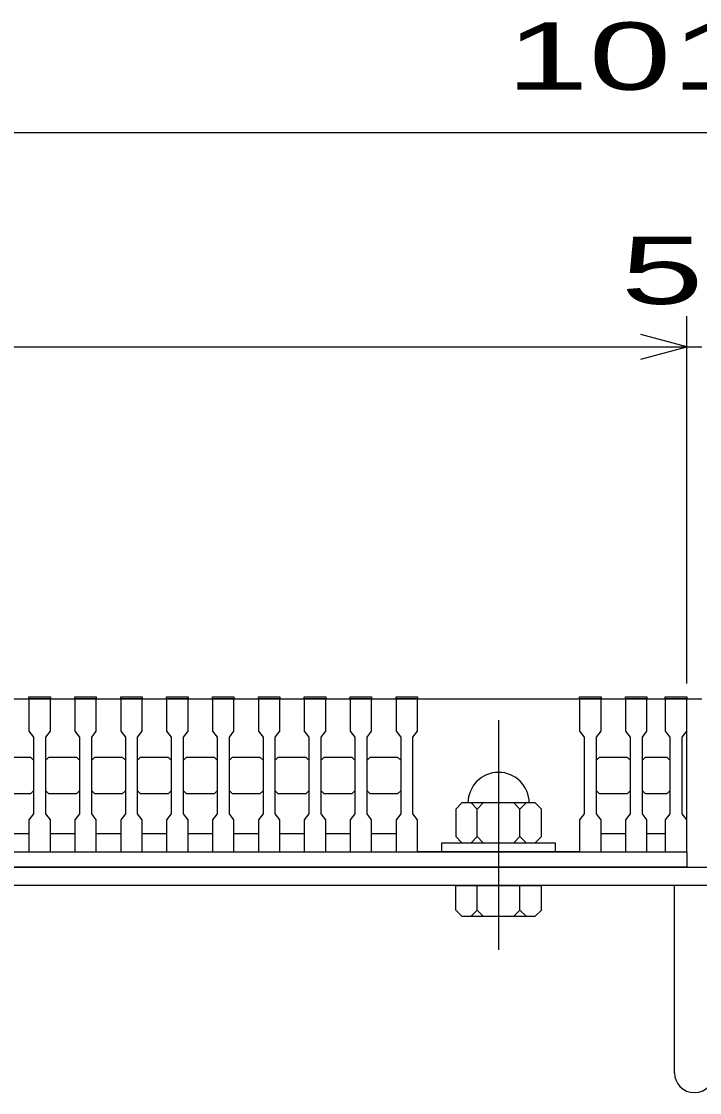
# Model space of a CAD drawing. Units: millimetres, scale not verified. Extents: x -1820 to 1731, y -1282 to 1054.
# Drawn here: x -1070 to -848.3, y -695.6 to -345.7 of the extents above; entities that cross this region are included whole.
import ezdxf
from ezdxf.enums import TextEntityAlignment as Align

# ---------------------------------------------------------------- set-up
doc = ezdxf.new("R2010")
doc.units = ezdxf.units.MM
doc.header["$LTSCALE"] = 10
doc.linetypes.add('CHAIN', pattern=[18.5, 12, -1.5, 3.5, -1.5])
for name, color, linetype, lineweight in [('16', 3, 'Continuous', 25), ('19', 6, 'Continuous', 25), ('22', 2, 'Continuous', 25)]:
    doc.layers.add(name, color=color, linetype=linetype, lineweight=lineweight)
doc.styles.add('ベクトル', font='')
doc.styles.get('ベクトル').set_extended_font_data('ベクトル')

msp = doc.modelspace()

# ---------------------------------------------------------------- linework, layer by layer
at = {"layer": '16'}
for p, q in [((-1067.5, -567), (-1067.5, -566.3)), ((-1067.5, -566.3), (-1060.5, -566.3)), ((-1060.5, -566.3), (-1060.5, -567)), ((-1052.5, -567), (-1052.5, -566.3)), ((-1052.5, -566.3), (-1045.5, -566.3)), ((-1045.5, -566.3), (-1045.5, -567)), ((-1037.5, -567), (-1037.5, -566.3)), ((-1037.5, -566.3), (-1030.5, -566.3)), ((-1030.5, -566.3), (-1030.5, -567)), ((-1022.5, -567), (-1022.5, -566.3)), ((-1022.5, -566.3), (-1015.5, -566.3)), ((-1015.5, -566.3), (-1015.5, -567)), ((-1007.5, -567), (-1007.5, -566.3)), ((-1007.5, -566.3), (-1000.5, -566.3)), ((-1000.5, -566.3), (-1000.5, -567)), ((-992.5, -567), (-992.5, -566.3)), ((-992.5, -566.3), (-985.5, -566.3)), ((-985.5, -566.3), (-985.5, -567)), ((-977.5, -567), (-977.5, -566.3)), ((-977.5, -566.3), (-970.5, -566.3)), ((-970.5, -566.3), (-970.5, -567)), ((-962.5, -567), (-962.5, -566.3)), ((-962.5, -566.3), (-955.5, -566.3)), ((-955.5, -566.3), (-955.5, -567)), ((-947.5, -567), (-947.5, -566.3)), ((-947.5, -566.3), (-940.5, -566.3)), ((-940.5, -566.3), (-940.5, -567)), ((-887.5, -567), (-887.5, -566.3)), ((-887.5, -566.3), (-880.5, -566.3)), ((-880.5, -566.3), (-880.5, -567)), ((-872.5, -567), (-872.5, -566.3)), ((-872.5, -566.3), (-865.5, -566.3)), ((-865.5, -566.3), (-865.5, -567)), ((-859.5, -567), (-859.5, -566.3)), ((-859.5, -566.3), (-852.5, -566.3)), ((-852.5, -566.3), (-852.5, -567)), ((-1352.5, -567), (-852.5, -567)), ((-1067.5, -567), (-1067.5, -577.5)), ((-1060.5, -567), (-1067.5, -567)), ((-1060.5, -577.5), (-1060.5, -567)), ((-1052.5, -567), (-1052.5, -577.5)), ((-1045.5, -567), (-1052.5, -567)), ((-1045.5, -577.5), (-1045.5, -567)), ((-1037.5, -567), (-1037.5, -577.5)), ((-1030.5, -567), (-1037.5, -567)), ((-1030.5, -577.5), (-1030.5, -567)), ((-1022.5, -567), (-1022.5, -577.5)), ((-1015.5, -567), (-1022.5, -567)), ((-1015.5, -577.5), (-1015.5, -567)), ((-1007.5, -567), (-1007.5, -577.5)), ((-1000.5, -567), (-1007.5, -567)), ((-1000.5, -577.5), (-1000.5, -567)), ((-992.5, -567), (-992.5, -577.5)), ((-985.5, -567), (-992.5, -567)), ((-985.5, -577.5), (-985.5, -567)), ((-977.5, -567), (-977.5, -577.5)), ((-970.5, -567), (-977.5, -567)), ((-970.5, -577.5), (-970.5, -567)), ((-962.5, -567), (-962.5, -577.5)), ((-955.5, -567), (-962.5, -567)), ((-955.5, -577.5), (-955.5, -567)), ((-947.5, -567), (-947.5, -577.5)), ((-940.5, -567), (-947.5, -567)), ((-940.5, -577.5), (-940.5, -567)), ((-940.5, -567), (-887.5, -567)), ((-887.5, -567), (-887.5, -577.5)), ((-880.5, -567), (-887.5, -567)), ((-880.5, -577.5), (-880.5, -567)), ((-872.5, -567), (-872.5, -577.5)), ((-865.5, -567), (-872.5, -567)), ((-865.5, -577.5), (-865.5, -567)), ((-859.5, -567), (-859.5, -577.5)), ((-852.5, -567), (-859.5, -567)), ((-852.5, -577.5), (-852.5, -567)), ((-852.5, -611), (-852.5, -567)), ((-1067.5, -577.5), (-1066, -579.5)), ((-1066, -579.5), (-1066, -604.5)), ((-1062, -579.5), (-1060.5, -577.5)), ((-1062, -604.5), (-1062, -579.5)), ((-1052.5, -577.5), (-1051, -579.5)), ((-1051, -579.5), (-1051, -604.5)), ((-1047, -579.5), (-1045.5, -577.5)), ((-1047, -604.5), (-1047, -579.5)), ((-1037.5, -577.5), (-1036, -579.5)), ((-1036, -579.5), (-1036, -604.5)), ((-1032, -579.5), (-1030.5, -577.5)), ((-1032, -604.5), (-1032, -579.5)), ((-1022.5, -577.5), (-1021, -579.5)), ((-1021, -579.5), (-1021, -604.5)), ((-1017, -579.5), (-1015.5, -577.5)), ((-1017, -604.5), (-1017, -579.5)), ((-1007.5, -577.5), (-1006, -579.5)), ((-1006, -579.5), (-1006, -604.5)), ((-1002, -579.5), (-1000.5, -577.5)), ((-1002, -604.5), (-1002, -579.5)), ((-992.5, -577.5), (-991, -579.5)), ((-991, -579.5), (-991, -604.5)), ((-987, -579.5), (-985.5, -577.5)), ((-987, -604.5), (-987, -579.5)), ((-977.5, -577.5), (-976, -579.5)), ((-976, -579.5), (-976, -604.5)), ((-972, -579.5), (-970.5, -577.5)), ((-972, -604.5), (-972, -579.5)), ((-962.5, -577.5), (-961, -579.5)), ((-961, -579.5), (-961, -604.5)), ((-957, -579.5), (-955.5, -577.5)), ((-957, -604.5), (-957, -579.5)), ((-947.5, -577.5), (-946, -579.5)), ((-946, -579.5), (-946, -604.5)), ((-942, -579.5), (-940.5, -577.5)), ((-942, -604.5), (-942, -579.5)), ((-887.5, -577.5), (-886, -579.5)), ((-886, -579.5), (-886, -604.5)), ((-882, -579.5), (-880.5, -577.5)), ((-882, -604.5), (-882, -579.5)), ((-872.5, -577.5), (-871, -579.5)), ((-871, -579.5), (-871, -604.5)), ((-867, -579.5), (-865.5, -577.5)), ((-867, -604.5), (-867, -579.5)), ((-859.5, -577.5), (-858, -579.5)), ((-858, -579.5), (-858, -604.5)), ((-854, -579.5), (-852.5, -577.5)), ((-854, -604.5), (-854, -579.5)), ((-1076, -586), (-1067, -586)), ((-1067, -586), (-1066, -587)), ((-1062, -587), (-1061, -586)), ((-1061, -586), (-1052, -586)), ((-1052, -586), (-1051, -587)), ((-1047, -587), (-1046, -586)), ((-1046, -586), (-1037, -586)), ((-1037, -586), (-1036, -587)), ((-1032, -587), (-1031, -586)), ((-1031, -586), (-1022, -586)), ((-1022, -586), (-1021, -587)), ((-1017, -587), (-1016, -586)), ((-1016, -586), (-1007, -586)), ((-1007, -586), (-1006, -587)), ((-1002, -587), (-1001, -586)), ((-1001, -586), (-992, -586)), ((-992, -586), (-991, -587)), ((-987, -587), (-986, -586)), ((-986, -586), (-977, -586)), ((-977, -586), (-976, -587)), ((-972, -587), (-971, -586)), ((-971, -586), (-962, -586)), ((-962, -586), (-961, -587)), ((-957, -587), (-956, -586)), ((-956, -586), (-947, -586)), ((-947, -586), (-946, -587)), ((-882, -587), (-881, -586)), ((-881, -586), (-872, -586)), ((-872, -586), (-871, -587)), ((-867, -587), (-866, -586)), ((-866, -586), (-859, -586)), ((-859, -586), (-858, -587)), ((-1067, -598), (-1076, -598)), ((-1066, -597), (-1067, -598)), ((-1061, -598), (-1062, -597)), ((-1052, -598), (-1061, -598)), ((-1051, -597), (-1052, -598)), ((-1046, -598), (-1047, -597)), ((-1037, -598), (-1046, -598)), ((-1036, -597), (-1037, -598)), ((-1031, -598), (-1032, -597)), ((-1022, -598), (-1031, -598)), ((-1021, -597), (-1022, -598)), ((-1016, -598), (-1017, -597)), ((-1007, -598), (-1016, -598)), ((-1006, -597), (-1007, -598)), ((-1001, -598), (-1002, -597)), ((-992, -598), (-1001, -598)), ((-991, -597), (-992, -598)), ((-986, -598), (-987, -597)), ((-977, -598), (-986, -598)), ((-976, -597), (-977, -598)), ((-971, -598), (-972, -597)), ((-962, -598), (-971, -598)), ((-961, -597), (-962, -598)), ((-956, -598), (-957, -597)), ((-947, -598), (-956, -598)), ((-946, -597), (-947, -598)), ((-881, -598), (-882, -597)), ((-872, -598), (-881, -598)), ((-871, -597), (-872, -598)), ((-866, -598), (-867, -597)), ((-859, -598), (-866, -598)), ((-858, -597), (-859, -598)), ((-926, -601), (-928, -603)), ((-902, -601), (-926, -601)), ((-921, -603), (-923, -601)), ((-919, -601), (-921, -603)), ((-907, -603), (-909, -601)), ((-905, -601), (-907, -603)), ((-900, -603), (-902, -601)), ((-1066, -604.5), (-1067.5, -606.5)), ((-1060.5, -606.5), (-1062, -604.5)), ((-1051, -604.5), (-1052.5, -606.5)), ((-1045.5, -606.5), (-1047, -604.5)), ((-1036, -604.5), (-1037.5, -606.5)), ((-1030.5, -606.5), (-1032, -604.5)), ((-1021, -604.5), (-1022.5, -606.5)), ((-1015.5, -606.5), (-1017, -604.5)), ((-1006, -604.5), (-1007.5, -606.5)), ((-1000.5, -606.5), (-1002, -604.5)), ((-991, -604.5), (-992.5, -606.5)), ((-985.5, -606.5), (-987, -604.5)), ((-976, -604.5), (-977.5, -606.5)), ((-970.5, -606.5), (-972, -604.5)), ((-961, -604.5), (-962.5, -606.5)), ((-955.5, -606.5), (-957, -604.5)), ((-946, -604.5), (-947.5, -606.5)), ((-940.5, -606.5), (-942, -604.5)), ((-928, -603), (-928, -612)), ((-921, -612), (-921, -603)), ((-907, -612), (-907, -603)), ((-900, -612), (-900, -603)), ((-886, -604.5), (-887.5, -606.5)), ((-880.5, -606.5), (-882, -604.5)), ((-871, -604.5), (-872.5, -606.5)), ((-865.5, -606.5), (-867, -604.5)), ((-858, -604.5), (-859.5, -606.5)), ((-852.5, -606.5), (-854, -604.5)), ((-1067.5, -606.5), (-1067.5, -617)), ((-1060.5, -617), (-1060.5, -606.5)), ((-1052.5, -606.5), (-1052.5, -617)), ((-1045.5, -617), (-1045.5, -606.5)), ((-1037.5, -606.5), (-1037.5, -617)), ((-1030.5, -617), (-1030.5, -606.5)), ((-1022.5, -606.5), (-1022.5, -617)), ((-1015.5, -617), (-1015.5, -606.5)), ((-1007.5, -606.5), (-1007.5, -617)), ((-1000.5, -617), (-1000.5, -606.5)), ((-992.5, -606.5), (-992.5, -617)), ((-985.5, -617), (-985.5, -606.5)), ((-977.5, -606.5), (-977.5, -617)), ((-970.5, -617), (-970.5, -606.5)), ((-962.5, -606.5), (-962.5, -617)), ((-955.5, -617), (-955.5, -606.5)), ((-947.5, -606.5), (-947.5, -617)), ((-940.5, -617), (-940.5, -606.5)), ((-887.5, -606.5), (-887.5, -617)), ((-880.5, -617), (-880.5, -606.5)), ((-872.5, -606.5), (-872.5, -617)), ((-865.5, -617), (-865.5, -606.5)), ((-859.5, -606.5), (-859.5, -617)), ((-852.5, -617), (-852.5, -606.5)), ((-1075.5, -611), (-1067.5, -611)), ((-1060.5, -611), (-1052.5, -611)), ((-1045.5, -611), (-1037.5, -611)), ((-1030.5, -611), (-1022.5, -611)), ((-1015.5, -611), (-1007.5, -611)), ((-1000.5, -611), (-992.5, -611)), ((-985.5, -611), (-977.5, -611)), ((-970.5, -611), (-962.5, -611)), ((-955.5, -611), (-947.5, -611)), ((-928, -612), (-926, -614)), ((-923, -614), (-921, -612)), ((-921, -612), (-919, -614)), ((-909, -614), (-907, -612)), ((-907, -612), (-905, -614)), ((-902, -614), (-900, -612)), ((-880.5, -611), (-872.5, -611)), ((-865.5, -611), (-859.5, -611)), ((-932.5, -617), (-932.5, -614)), ((-932.5, -614), (-895.5, -614)), ((-895.5, -614), (-895.5, -617)), ((-1352.5, -617), (-852.5, -617)), ((-1067.5, -617), (-1060.5, -617)), ((-1052.5, -617), (-1045.5, -617)), ((-1037.5, -617), (-1030.5, -617)), ((-1022.5, -617), (-1015.5, -617)), ((-1007.5, -617), (-1000.5, -617)), ((-992.5, -617), (-985.5, -617)), ((-977.5, -617), (-970.5, -617)), ((-962.5, -617), (-955.5, -617)), ((-947.5, -617), (-940.5, -617)), ((-887.5, -617), (-940.5, -617)), ((-895.5, -617), (-932.5, -617)), ((-887.5, -617), (-880.5, -617)), ((-872.5, -617), (-865.5, -617)), ((-859.5, -617), (-852.5, -617)), ((-852.5, -617), (-852.5, -622)), ((-852.5, -622), (-1352.5, -622))]:
    msp.add_line(p, q, dxfattribs=at)
at = {"layer": '16', "linetype": 'CHAIN'}
msp.add_line((-914, -574), (-914, -649), dxfattribs=at)
at = {"layer": '16'}
msp.add_arc((-914, -601), 10, 0, 180, dxfattribs=at)
at = {"layer": '19'}
for p, q in [((-852.5, -567), (-847.5, -567)), ((-1355, -622), (-345, -622)), ((-345, -628), (-1355, -628)), ((-928, -636), (-928, -628)), ((-928, -628), (-900, -628)), ((-921, -636), (-921, -628)), ((-907, -636), (-907, -628)), ((-900, -636), (-900, -628)), ((-856.5, -689.11), (-856.5, -628)), ((-928, -636), (-926, -638)), ((-921, -636), (-923, -638)), ((-919, -638), (-921, -636)), ((-907, -636), (-909, -638)), ((-905, -638), (-907, -636)), ((-902, -638), (-900, -636)), ((-926, -638), (-902, -638))]:
    msp.add_line(p, q, dxfattribs=at)
msp.add_arc((-850, -689.11), 6.5, 180, 0, dxfattribs=at)
at = {"layer": '22', "color": 4}
for p, q in [((-1355, -382), (-345, -382)), ((-852.5, -562), (-852.5, -442)), ((-852.5, -452), (-867.5, -448)), ((-1352.5, -452), (-852.5, -452)), ((-867.5, -456), (-852.5, -452)), ((-852.5, -452), (-847.5, -452))]:
    msp.add_line(p, q, dxfattribs=at)

# ---------------------------------------------------------------- texts
at = {"layer": '22', "style": 'ベクトル', "width": 1.65}
for s, p in [(' 1010 ', (-925, -357)), (' 5 ', (-887.5, -427))]:
    msp.add_text(s, height=21.99, dxfattribs=at).set_placement(p, align=Align.MIDDLE_LEFT)

doc.saveas('drawing.dxf')
